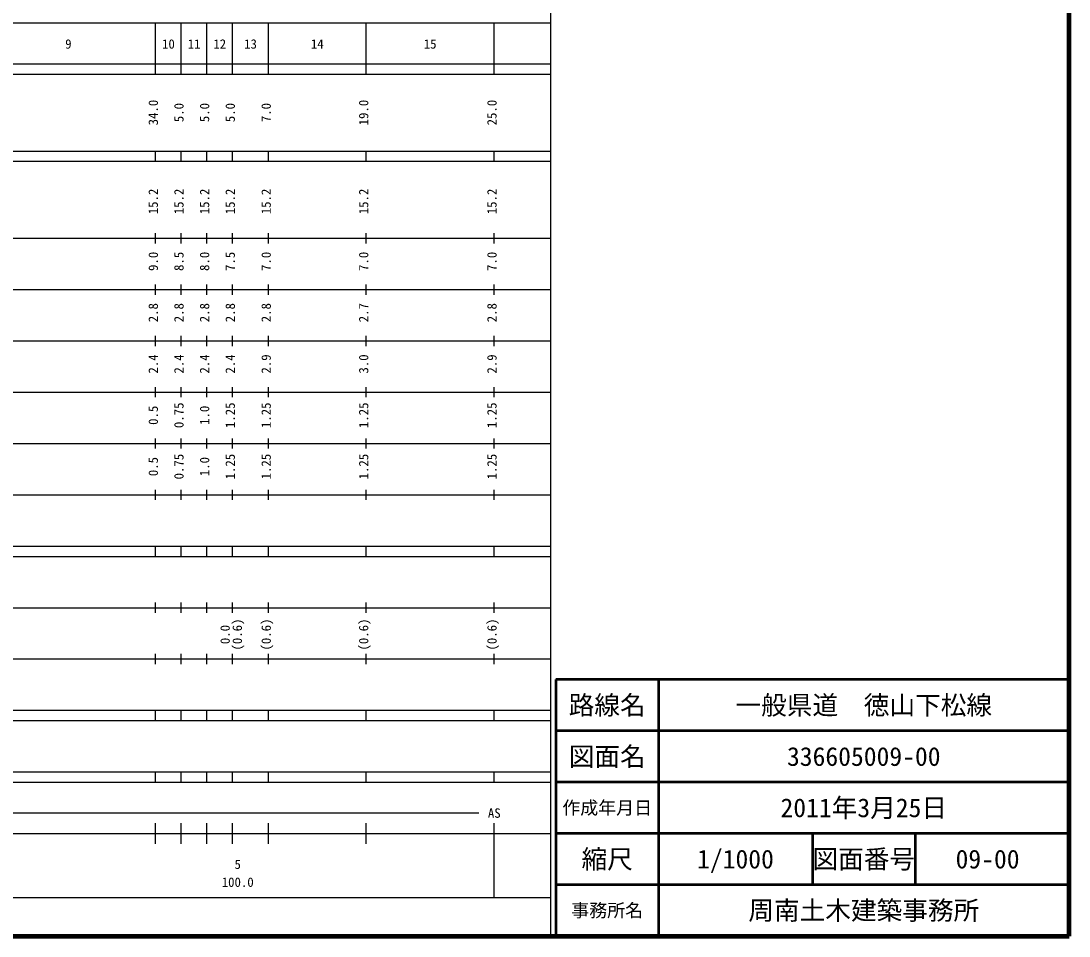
# Model space of a CAD drawing. Units: millimetres on the paper, enlarged 1000 times. Extents: x 40000 to 680000, y 20000 to 380000.
# Drawn here: x 475762 to 680000, y 20000 to 198357 of the extents above; entities that cross this region are included whole.
import ezdxf
from ezdxf.enums import TextEntityAlignment as Align

# ---------------------------------------------------------------- set-up
doc = ezdxf.new("R2010")
doc.units = ezdxf.units.MM
doc.header["$LTSCALE"] = 1000
for name, color, linetype, lineweight in [('M-TTL', 2, 'Continuous', 140), ('M-TTL-BAND', 7, 'Continuous', 25), ('M-TTL-FRAM', 2, 'Continuous', 50), ('M-TTL-LINE', 7, 'Continuous', 50)]:
    doc.layers.add(name, color=color, linetype=linetype, lineweight=lineweight)
doc.layers.add('M-TTL-TXT', color=7, linetype='Continuous')
doc.styles.add('ＭＳ ゴシック', font='')
doc.styles.get('ＭＳ ゴシック').set_extended_font_data('MS Gothic')

msp = doc.modelspace()

# ---------------------------------------------------------------- linework, layer by layer
at = {"layer": 'M-TTL'}
for p, q in [((680000, 20000), (680000, 380000)), ((40000, 20000), (680000, 20000))]:
    msp.add_line(p, q, dxfattribs=at)
at = {"layer": 'M-TTL-BAND'}
for p, q in [((579000, 20000), (579000, 370000)), ((68000, 198000), (579000, 198000)), ((502000, 188000), (502000, 198000)), ((507000, 188000), (507000, 198000)), ((512000, 188000), (512000, 198000)), ((517000, 188000), (517000, 198000)), ((524000, 188000), (524000, 198000)), ((543000, 188000), (543000, 198000)), ((568000, 188000), (568000, 198000)), ((40000, 190000), (579000, 190000)), ((40000, 188000), (579000, 188000)), ((40000, 173000), (579000, 173000)), ((502000, 171000), (502000, 173000)), ((507000, 171000), (507000, 173000)), ((512000, 171000), (512000, 173000)), ((517000, 171000), (517000, 173000)), ((524000, 171000), (524000, 173000)), ((543000, 171000), (543000, 173000)), ((568000, 171000), (568000, 173000)), ((40000, 171000), (579000, 171000)), ((40000, 156000), (579000, 156000)), ((502000, 155000), (502000, 157000)), ((507000, 155000), (507000, 157000)), ((512000, 155000), (512000, 157000)), ((517000, 155000), (517000, 157000)), ((524000, 155000), (524000, 157000)), ((543000, 155000), (543000, 157000)), ((568000, 155000), (568000, 157000)), ((46000, 146000), (579000, 146000)), ((502000, 145000), (502000, 147000)), ((507000, 145000), (507000, 147000)), ((512000, 145000), (512000, 147000)), ((517000, 145000), (517000, 147000)), ((524000, 145000), (524000, 147000)), ((543000, 145000), (543000, 147000)), ((568000, 145000), (568000, 147000)), ((502000, 135000), (502000, 137000)), ((507000, 135000), (507000, 137000)), ((512000, 135000), (512000, 137000)), ((517000, 135000), (517000, 137000)), ((524000, 135000), (524000, 137000)), ((543000, 135000), (543000, 137000)), ((568000, 135000), (568000, 137000)), ((52000, 136000), (579000, 136000)), ((502000, 125000), (502000, 127000)), ((507000, 125000), (507000, 127000)), ((512000, 125000), (512000, 127000)), ((517000, 125000), (517000, 127000)), ((524000, 125000), (524000, 127000)), ((543000, 125000), (543000, 127000)), ((568000, 125000), (568000, 127000)), ((46000, 126000), (579000, 126000)), ((502000, 115000), (502000, 117000)), ((507000, 115000), (507000, 117000)), ((512000, 115000), (512000, 117000)), ((517000, 115000), (517000, 117000)), ((524000, 115000), (524000, 117000)), ((543000, 115000), (543000, 117000)), ((568000, 115000), (568000, 117000)), ((52000, 116000), (579000, 116000)), ((502000, 105000), (502000, 107000)), ((507000, 105000), (507000, 107000)), ((512000, 105000), (512000, 107000)), ((517000, 105000), (517000, 107000)), ((524000, 105000), (524000, 107000)), ((543000, 105000), (543000, 107000)), ((568000, 105000), (568000, 107000)), ((46000, 106000), (579000, 106000)), ((40000, 96000), (579000, 96000)), ((502000, 94000), (502000, 96000)), ((507000, 94000), (507000, 96000)), ((512000, 94000), (512000, 96000)), ((517000, 94000), (517000, 96000)), ((524000, 94000), (524000, 96000)), ((543000, 94000), (543000, 96000)), ((568000, 94000), (568000, 96000)), ((40000, 94000), (579000, 94000)), ((49000, 84000), (579000, 84000)), ((502000, 83000), (502000, 85000)), ((507000, 83000), (507000, 85000)), ((512000, 83000), (512000, 85000)), ((517000, 83000), (517000, 85000)), ((524000, 83000), (524000, 85000)), ((543000, 83000), (543000, 85000)), ((568000, 83000), (568000, 85000)), ((40000, 74000), (579000, 74000)), ((502000, 73000), (502000, 75000)), ((507000, 73000), (507000, 75000)), ((512000, 73000), (512000, 75000)), ((517000, 73000), (517000, 75000)), ((524000, 73000), (524000, 75000)), ((543000, 73000), (543000, 75000)), ((568000, 73000), (568000, 75000)), ((40000, 64000), (579000, 64000)), ((502000, 62000), (502000, 64000)), ((507000, 62000), (507000, 64000)), ((512000, 62000), (512000, 64000)), ((517000, 62000), (517000, 64000)), ((524000, 62000), (524000, 64000)), ((543000, 62000), (543000, 64000)), ((568000, 62000), (568000, 64000)), ((40000, 62000), (579000, 62000)), ((40000, 52000), (579000, 52000)), ((502000, 50000), (502000, 52000)), ((507000, 50000), (507000, 52000)), ((512000, 50000), (512000, 52000)), ((517000, 50000), (517000, 52000)), ((524000, 50000), (524000, 52000)), ((543000, 50000), (543000, 52000)), ((568000, 50000), (568000, 52000)), ((40000, 50000), (579000, 50000)), ((71000, 44000), (565000, 44000)), ((502000, 38000), (502000, 42000)), ((507000, 38000), (507000, 42000)), ((512000, 38000), (512000, 42000)), ((517000, 38000), (517000, 42000)), ((524000, 38000), (524000, 42000)), ((543000, 38000), (543000, 42000)), ((568000, 27500), (568000, 42000)), ((40000, 40000), (579000, 40000)), ((68000, 27500), (579000, 27500))]:
    msp.add_line(p, q, dxfattribs=at)
at = {"layer": 'M-TTL-FRAM'}
for p, q in [((680000, 70000), (580000, 70000)), ((580000, 70000), (580000, 20000))]:
    msp.add_line(p, q, dxfattribs=at)
at = {"layer": 'M-TTL-LINE'}
for p, q in [((600000, 70000), (600000, 20000)), ((680000, 60000), (580000, 60000)), ((680000, 50000), (580000, 50000)), ((680000, 40000), (580000, 40000)), ((630000, 40000), (630000, 30000)), ((650000, 40000), (650000, 30000)), ((680000, 30000), (580000, 30000))]:
    msp.add_line(p, q, dxfattribs=at)

# ---------------------------------------------------------------- texts
at = {"layer": 'M-TTL-BAND', "style": 'ＭＳ ゴシック'}
for s, p in [('9', (485000, 192405)), ('10', (504500, 192405)), ('11', (509500, 192405)), ('12', (514500, 192405)), ('13', (520500, 192405)), ('14', (533500, 192405)), ('15', (555500, 192405)), ('AS', (568000, 42500)), ('5', (518000, 32523)), ('100.0', (518000, 29033))]:
    msp.add_text(s, height=1833, dxfattribs=at).set_placement(p, align=Align.BOTTOM_CENTER)
for s, p in [('34.0', (503000, 180500)), ('5.0', (508000, 180500)), ('5.0', (513000, 180500)), ('5.0', (518000, 180500)), ('7.0', (525000, 180500)), ('19.0', (544000, 180500)), ('25.0', (569000, 180500)), ('15.2', (503000, 163174)), ('15.2', (508000, 163174)), ('15.2', (513000, 163174)), ('15.2', (518000, 163174)), ('15.2', (525000, 163174)), ('15.2', (544000, 163174)), ('15.2', (569000, 163174)), ('9.0', (503000, 151500)), ('8.5', (508000, 151500)), ('8.0', (513000, 151500)), ('7.5', (518000, 151500)), ('7.0', (525000, 151500)), ('7.0', (544000, 151500)), ('7.0', (569000, 151500)), ('2.8', (503000, 141500)), ('2.8', (508000, 141500)), ('2.8', (513000, 141500)), ('2.8', (518000, 141500)), ('2.8', (525000, 141500)), ('2.7', (544000, 141500)), ('2.8', (569000, 141500)), ('2.4', (503000, 131500)), ('2.4', (508000, 131500)), ('2.4', (513000, 131500)), ('2.4', (518000, 131500)), ('2.9', (525000, 131500)), ('3.0', (544000, 131500)), ('2.9', (569000, 131500)), ('0.5', (503000, 121500)), ('0.75', (508000, 121500)), ('1.0', (513000, 121500)), ('1.25', (518000, 121500)), ('1.25', (525000, 121500)), ('1.25', (544000, 121500)), ('1.25', (569000, 121500)), ('0.5', (503000, 111500)), ('0.75', (508000, 111500)), ('1.0', (513000, 111500)), ('1.25', (518000, 111500)), ('1.25', (525000, 111500)), ('1.25', (544000, 111500)), ('1.25', (569000, 111500)), ('0.0', (517000, 78764)), ('(0.6)', (519370, 78764)), ('(0.6)', (525000, 78764)), ('(0.6)', (544000, 78764)), ('(0.6)', (569000, 78764))]:
    msp.add_text(s, height=1833, rotation=90, dxfattribs=at).set_placement(p, align=Align.BOTTOM_CENTER)
at = {"layer": 'M-TTL-TXT', "style": 'ＭＳ ゴシック'}
for s, height, p in [('路線名', 3666, (590000, 65000)), ('路線名', 3666, (590000, 65000)), ('一般県道\u3000徳山下松線', 3666, (640000, 65000)), ('図面名', 3666, (590000, 55000)), ('図面名', 3666, (590000, 55000)), ('336605009-00', 3666, (640000, 55000)), ('2011年3月25日', 3666, (640000, 45000)), ('作成年月日', 2566, (590000, 45000)), ('作成年月日', 2566, (590000, 45000)), ('縮尺', 3666, (590000, 35000)), ('縮尺', 3666, (590000, 35000)), ('1/1000', 3666, (615000, 35000)), ('図面番号', 3666, (640000, 35000)), ('図面番号', 3666, (640000, 35000)), ('09-00', 3666, (664125, 35000)), ('事務所名', 2566, (590000, 25000)), ('事務所名', 2566, (590000, 25000)), ('周南土木建築事務所', 3666, (640000, 25000))]:
    msp.add_text(s, height=height, dxfattribs=at).set_placement(p, align=Align.MIDDLE_CENTER)

doc.saveas('drawing.dxf')
